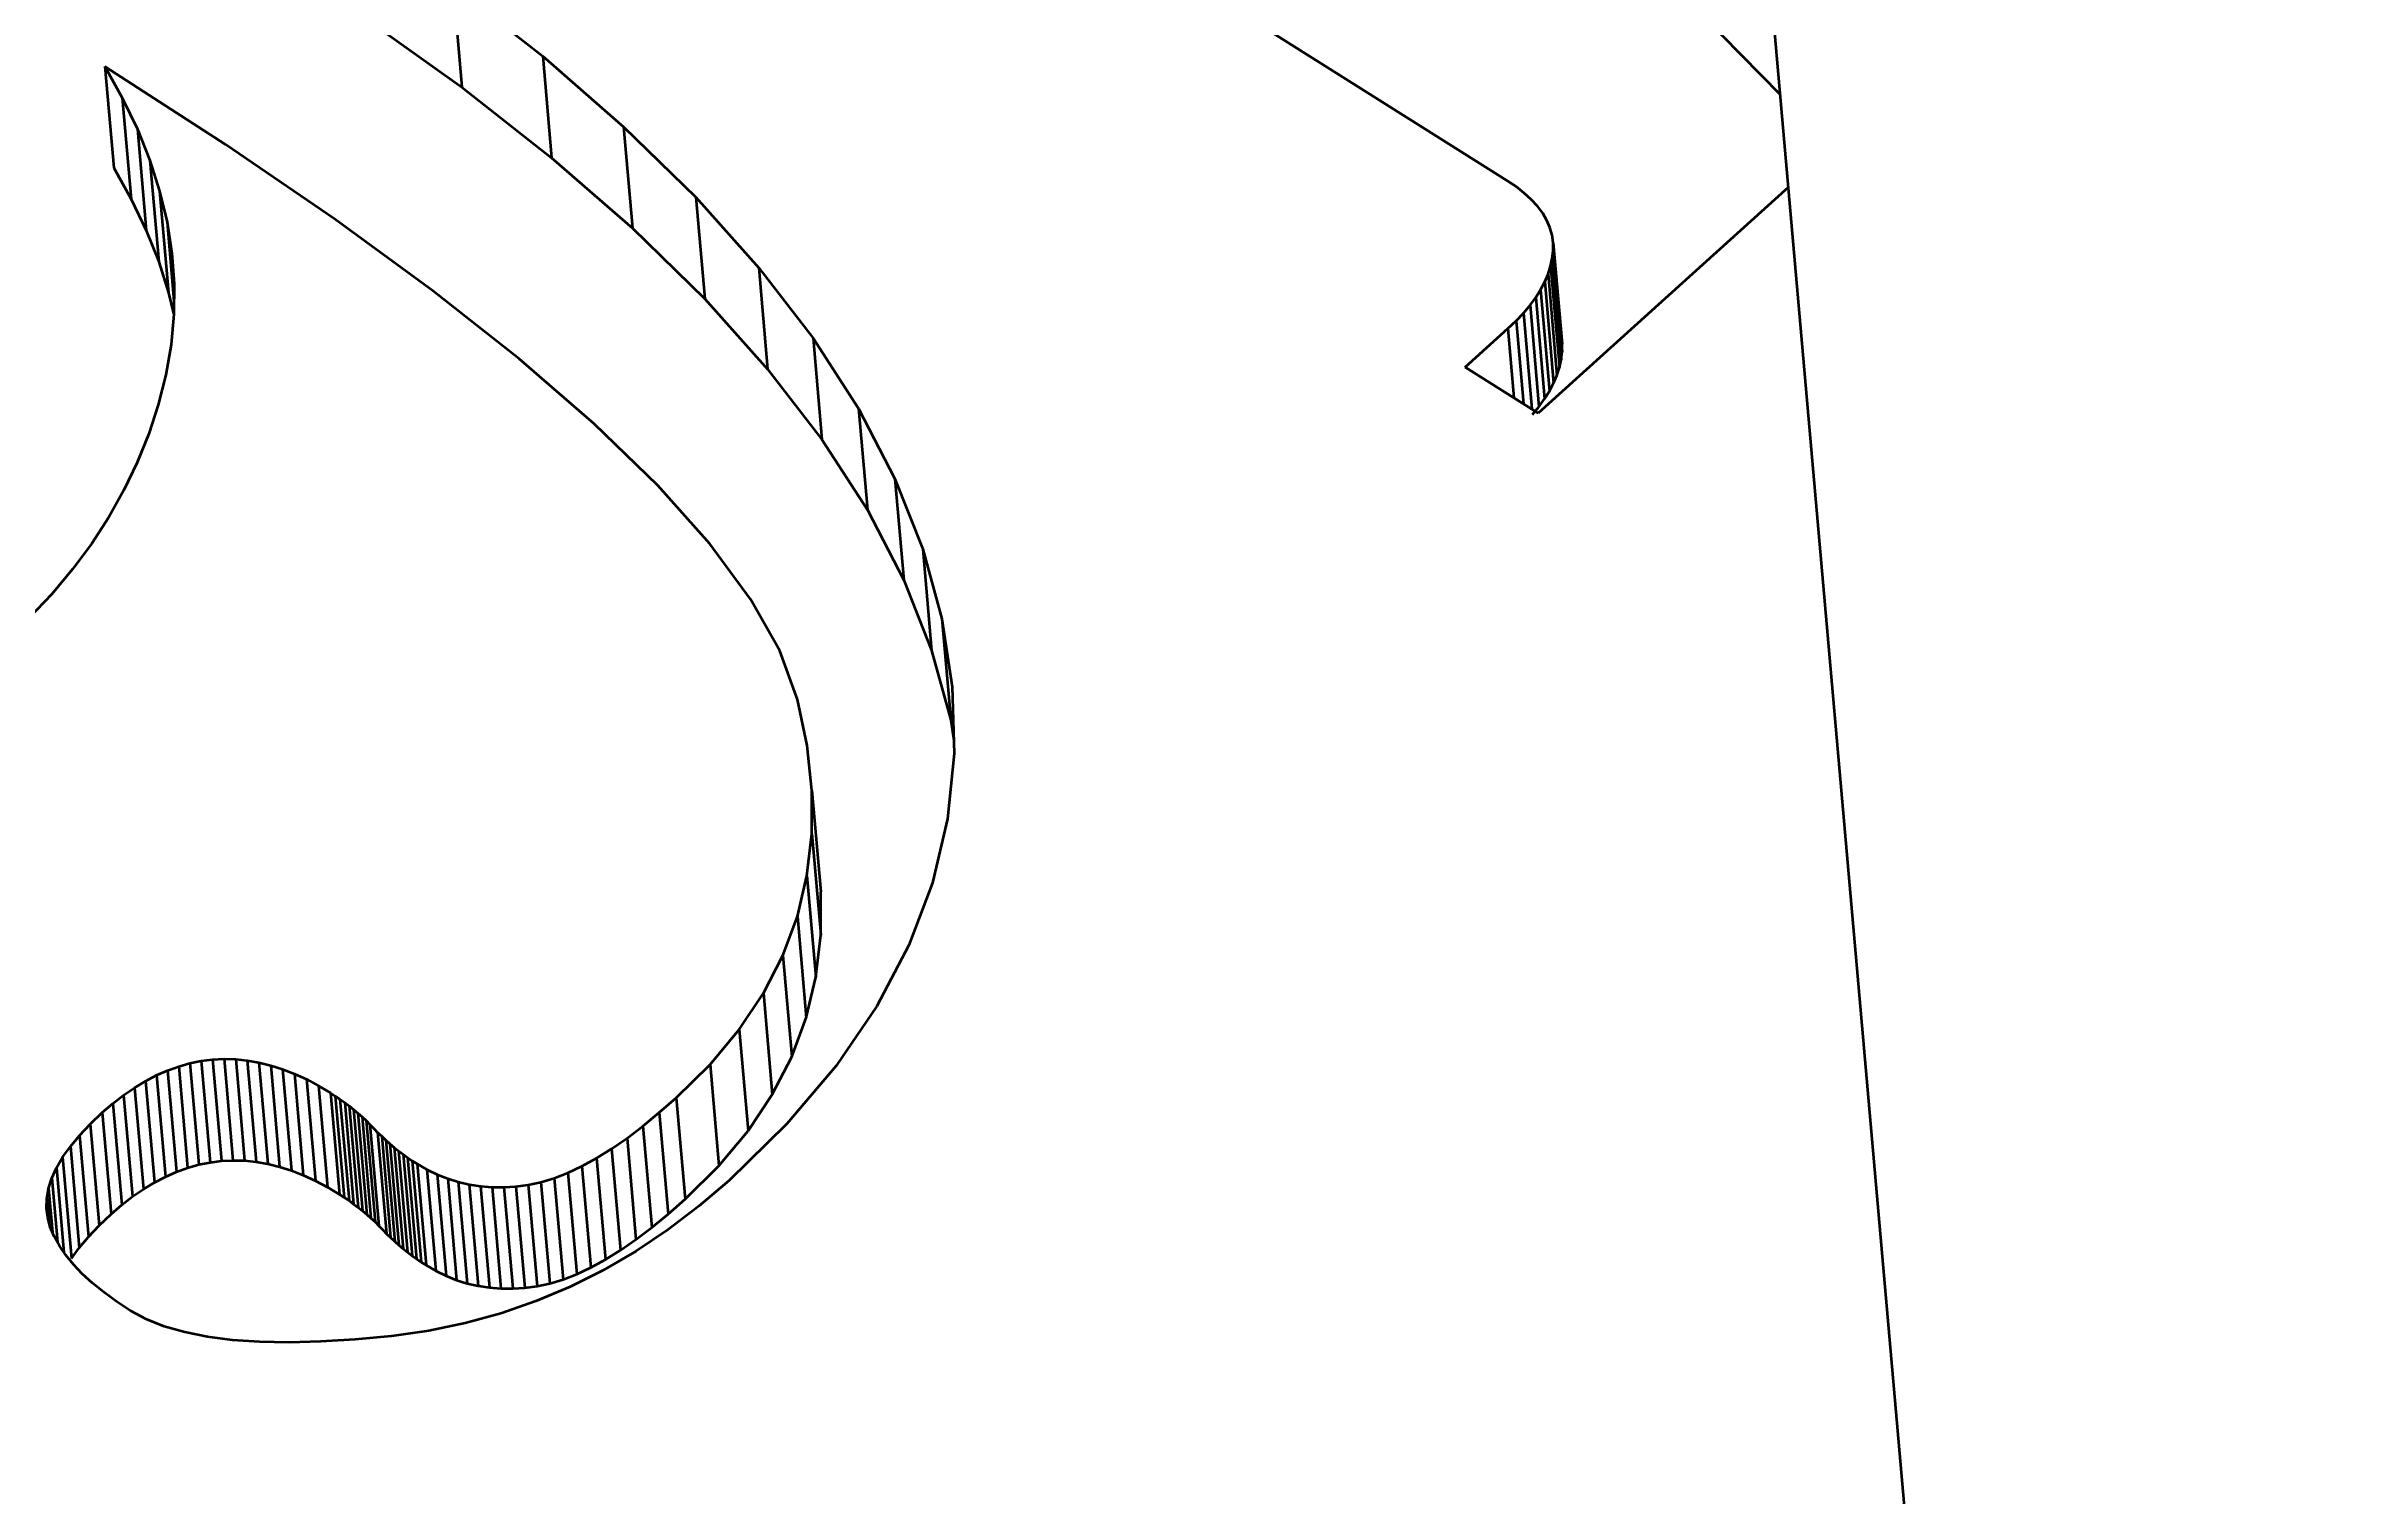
# Model space of a CAD drawing. Header units: millimetres. Extents: x -10155 to 20189, y -25550 to -22580.
# Drawn here: x -7231.218 to -7227.536, y -24882.594 to -24880.274 of the extents above; entities that cross this region are included whole.
import ezdxf

# ---------------------------------------------------------------- set-up
doc = ezdxf.new("R2010")
doc.units = ezdxf.units.MM
doc.layers.add('word_dim', color=253, linetype='Continuous')
doc.styles.get("Standard").update_dxf_attribs({"font": 'romans.shx', "bigfont": 'bigfont.shx'})
doc.dimstyles.new('RS-1-5', dxfattribs={"dimscale": 5, "dimtxt": 3.5, "dimasz": 3, "dimexe": 1, "dimexo": 0, "dimgap": 1, "dimtad": 3, "dimdsep": 46, "dimtxsty": 'Standard', "dimblk1": 'OPEN', "dimblk2": 'OPEN', "dimsah": 1, "dimcen": 0, "dimclrd": 256, "dimclre": 256, "dimclrt": 3, "dimadec": 0, "dimazin": 0, "dimtfac": 1, "dimtmove": 0, "dimatfit": 3, "dimldrblk": 'OPEN', "dimfxl": 0, "dimtolj": 1, "dimtzin": 0, "dimarcsym": 0})

# ---------------------------------------------------------------- blocks, each defined once
blk = doc.blocks.new('aa1')
for p, q in [((-0.4, 0.066667), (0, 0)), ((0, 0), (-1, 0)), ((-0.4, -0.066667), (0, 0))]:
    blk.add_line(p, q)
blk = doc.blocks.new('aa2')
blk.add_circle((0, 0), 1)
blk = doc.blocks.new('*D762')
at = {"layer": 'DEFPOINTS', "color": 0, "linetype": 'Continuous', "ltscale": 2}
for p in [(-7226.1579, -24679.755), (-7646.6043, -25260.5564), (-7646.6043, -25260.5564)]:
    blk.add_point(p, dxfattribs=at)
at = {"layer": 'word_dim', "linetype": 'Continuous', "lineweight": -2, "ltscale": 2}
blk.add_line((-7248.1474, -24710.1312), (-7624.6148, -25230.1802), dxfattribs=at)
at = {"layer": 'word_dim', "linetype": 'Continuous', "lineweight": -2, "ltscale": 2, "xscale": 37.5, "yscale": 37.5, "zscale": 37.5}
for name, p, rotation in [('aa1', (-7226.1579, -24679.755), 54.0989427561739), ('aa2', (-7646.6043, -25260.5564), 234.0989427561739)]:
    blk.add_blockref(name, p, dxfattribs=dict(at, rotation=rotation))
at = {"layer": 'word_dim', "color": 3, "linetype": 'Continuous', "ltscale": 2, "insert": (-7436.3811, -24970.1557), "char_height": 0.000005, "attachment_point": 5, "rotation": 54.0989}
blk.add_mtext('\\A1;717.01', dxfattribs=at)
blk = doc.blocks.new('_Open')
at = {"color": 0, "lineweight": -2}
for p, q in [((-1, 0.166667), (0, 0)), ((-1, -0.166667), (0, 0)), ((0, 0), (-1, 0))]:
    blk.add_line(p, q, dxfattribs=at)
blk = doc.blocks.new('*D763')
at = {"layer": 'DEFPOINTS', "color": 0, "linetype": 'Continuous', "ltscale": 2}
for p in [(-7225.1428, -24575.297), (-7783.8646, -25152.4524), (-7783.8646, -25152.4524)]:
    blk.add_point(p, dxfattribs=at)
at = {"layer": 'word_dim', "linetype": 'Continuous', "lineweight": -2, "ltscale": 2}
blk.add_line((-7251.2256, -24602.2403), (-7757.7819, -25125.5091), dxfattribs=at)
at = {"layer": 'word_dim', "linetype": 'Continuous', "lineweight": -2, "ltscale": 2, "xscale": 37.5, "yscale": 37.5, "zscale": 37.5}
for name, p, rotation in [('aa1', (-7225.1428, -24575.297), 45.92974469953645), ('aa2', (-7783.8646, -25152.4524), 225.9297446995365)]:
    blk.add_blockref(name, p, dxfattribs=dict(at, rotation=rotation))
at = {"layer": 'word_dim', "color": 3, "linetype": 'Continuous', "ltscale": 2, "insert": (-7504.5037, -24863.8747), "char_height": 0.000005, "attachment_point": 5, "rotation": 45.9297}
blk.add_mtext('\\A1;803.29', dxfattribs=at)
blk = doc.blocks.new('A$C43226BF8')
at = {"color": 7, "lineweight": 35}
blk.add_line((381.559, -923.1151), (377.3806, -875.6325), dxfattribs=at)
at = {"color": 7, "lineweight": 35, "ltscale": 0.06817}
blk.add_line((378.0827, -903.3434), (379.9907, -905.2915), dxfattribs=at)
at = {"color": 7, "lineweight": 35, "ltscale": 0.08241}
blk.add_line((379.5519, -905.4285), (376.7631, -903.671), dxfattribs=at)
at = {"color": 7, "lineweight": 35, "ltscale": 0.004571}
for p, q in [((377.8622, -905.1166), (378.006, -905.2295)), ((377.8764, -905.2792), (378.0202, -905.3921))]:
    blk.add_line(p, q, dxfattribs=at)
at = {"color": 7, "lineweight": 35, "ltscale": 0.00408}
for p, q in [((377.8622, -905.1166), (377.8764, -905.2792)), ((378.006, -905.2295), (378.0202, -905.3921)), ((377.3559, -905.3462), (377.3701, -905.5088)), ((377.3759, -905.3963), (377.3901, -905.5588)), ((378.3525, -905.5684), (378.3666, -905.731)), ((379.6127, -905.5912), (379.6269, -905.7538)), ((379.5983, -905.6162), (379.6125, -905.7788)), ((378.4394, -905.6812), (378.4536, -905.8438)), ((378.4377, -906.4065), (378.4518, -906.5691)), ((378.4142, -906.6084), (378.4284, -906.771)), ((378.3598, -906.7316), (378.374, -906.8942)), ((377.4223, -906.849), (377.4365, -907.0116)), ((377.4584, -906.8402), (377.4726, -907.0028)), ((377.4951, -906.837), (377.5092, -906.9996)), ((377.5136, -906.8375), (377.5278, -907.0001)), ((377.5322, -906.8395), (377.5463, -907.0021)), ((377.5698, -906.8474), (377.5839, -907.01)), ((377.6078, -906.8609), (377.622, -907.0234)), ((377.3339, -906.895), (377.3481, -907.0576)), ((377.6884, -906.907), (377.7026, -907.0696)), ((377.7026, -906.918), (377.7167, -907.0806)), ((377.7162, -906.9297), (377.7304, -907.0923)), ((377.2631, -906.9596), (377.2773, -907.1222)), ((377.7289, -906.942), (377.7431, -907.1046)), ((377.7477, -906.9609), (377.7619, -907.1235)), ((377.7609, -906.973), (377.7751, -907.1356)), ((377.2485, -906.9773), (377.2626, -907.1399)), ((377.7678, -906.9788), (377.7819, -907.1414)), ((377.7748, -906.9844), (377.789, -907.147)), ((377.8046, -907.0053), (377.8188, -907.1679)), ((378.0688, -907.0089), (378.0829, -907.1715)), ((378.0922, -906.9961), (378.1064, -907.1587)), ((377.8535, -907.0289), (377.8676, -907.1915)), ((377.8705, -907.0342), (377.8847, -907.1968)), ((377.8881, -907.0382), (377.9023, -907.2008)), ((377.9062, -907.0409), (377.9203, -907.2035)), ((377.9247, -907.0424), (377.9389, -907.205)), ((377.9828, -907.0388), (377.997, -907.2014)), ((378.0244, -907.0282), (378.0385, -907.1908))]:
    blk.add_line(p, q, dxfattribs=at)
at = {"color": 7, "lineweight": 35, "ltscale": 0.004861}
blk.add_line((377.7182, -905.1661), (377.8764, -905.2792), dxfattribs=at)
at = {"color": 7, "lineweight": 35, "ltscale": 0.004298}
blk.add_line((378.006, -905.2295), (378.1357, -905.3424), dxfattribs=at)
at = {"color": 7, "lineweight": 35, "ltscale": 0.005765}
blk.add_line((377.4973, -905.3709), (377.3036, -905.2456), dxfattribs=at)
at = {"color": 7, "lineweight": 35, "ltscale": 0.001443}
for p, q in [((377.3036, -905.2456), (377.3317, -905.296)), ((377.3181, -905.4082), (377.3461, -905.4586))]:
    blk.add_line(p, q, dxfattribs=at)
at = {"color": 7, "lineweight": 35, "ltscale": 0.004081}
for p, q in [((377.3036, -905.2456), (377.3181, -905.4082)), ((377.3317, -905.296), (377.3461, -905.4586)), ((377.3915, -905.4459), (377.4059, -905.6085)), ((378.2512, -905.4555), (378.2656, -905.6181)), ((379.6262, -905.5283), (379.6406, -905.6909)), ((379.622, -905.5661), (379.6364, -905.7286)), ((379.6247, -905.5535), (379.6391, -905.7161)), ((379.6262, -905.5409), (379.6406, -905.7035)), ((379.6061, -905.6038), (379.6205, -905.7664)), ((379.5891, -905.6287), (379.6035, -905.7913)), ((378.5121, -905.7941), (378.5266, -905.9567)), ((378.5707, -905.9069), (378.5851, -906.0695)), ((378.6152, -906.0197), (378.6296, -906.1823)), ((378.6457, -906.1312), (378.6601, -906.2938)), ((378.4374, -906.4761), (378.4518, -906.6387)), ((378.4296, -906.5433), (378.444, -906.7059)), ((378.3207, -906.7898), (378.3351, -906.9524)), ((377.4042, -906.8554), (377.4186, -907.018)), ((377.4401, -906.8439), (377.4545, -907.0065)), ((377.4765, -906.838), (377.4909, -907.0006)), ((377.5507, -906.8428), (377.5651, -907.0054)), ((377.5886, -906.8534), (377.603, -907.016)), ((377.3513, -906.8831), (377.3657, -907.0457)), ((377.3688, -906.8724), (377.3832, -907.035)), ((377.6269, -906.8696), (377.6413, -907.0322)), ((377.6462, -906.8799), (377.6606, -907.0425)), ((377.6657, -906.8915), (377.6801, -907.0541)), ((377.6733, -906.8965), (377.6877, -907.0591)), ((377.6808, -906.9016), (377.6953, -907.0642)), ((378.2199, -906.8994), (378.2343, -907.062)), ((377.3166, -906.9085), (377.331, -907.0711)), ((377.6955, -906.9124), (377.7099, -907.075)), ((377.7226, -906.9358), (377.737, -907.0984)), ((378.1928, -906.9231), (378.2072, -907.0857)), ((377.28, -906.9415), (377.2944, -907.1041)), ((377.7541, -906.9671), (377.7685, -907.1296)), ((378.1664, -906.9446), (378.1808, -907.1072)), ((377.236, -906.9946), (377.2504, -907.1572)), ((377.7819, -906.9899), (377.7963, -907.1525)), ((377.7892, -906.9951), (377.8036, -907.1577)), ((377.7968, -907.0003), (377.8112, -907.1629)), ((378.1161, -906.9811), (378.1306, -907.1437)), ((377.8203, -907.0144), (377.8347, -907.177)), ((377.8366, -907.0224), (377.851, -907.1849)), ((377.9435, -907.0425), (377.9579, -907.2051)), ((377.9628, -907.0413), (377.9772, -907.2039)), ((378.0031, -907.0346), (378.0175, -907.1972)), ((378.0461, -907.0197), (378.0605, -907.1823))]:
    blk.add_line(p, q, dxfattribs=at)
at = {"color": 7, "lineweight": 35, "ltscale": 0.001392}
blk.add_line((377.3317, -905.296), (377.3559, -905.3462), dxfattribs=at)
at = {"color": 7, "lineweight": 35, "ltscale": 0.001348}
for p, q in [((377.3559, -905.3462), (377.3759, -905.3963)), ((377.3701, -905.5088), (377.3901, -905.5588))]:
    blk.add_line(p, q, dxfattribs=at)
at = {"color": 7, "lineweight": 35, "ltscale": 0.00404}
blk.add_line((378.1357, -905.3424), (378.2512, -905.4555), dxfattribs=at)
at = {"color": 7, "lineweight": 35, "ltscale": 0.004083}
for p, q in [((378.1357, -905.3424), (378.1498, -905.5051)), ((379.6181, -905.5786), (379.6323, -905.7413)), ((378.2744, -906.8457), (378.2885, -907.0084)), ((377.7094, -906.9237), (377.7236, -907.0864)), ((378.1411, -906.9639), (378.1552, -907.1266))]:
    blk.add_line(p, q, dxfattribs=at)
at = {"color": 7, "lineweight": 35, "ltscale": 0.005309}
blk.add_line((377.6725, -905.4907), (377.4973, -905.3709), dxfattribs=at)
at = {"color": 7, "lineweight": 35, "ltscale": 0.0043}
blk.add_line((378.0202, -905.3921), (378.1498, -905.5051), dxfattribs=at)
at = {"color": 7, "lineweight": 35, "ltscale": 0.001302}
for p, q in [((377.3759, -905.3963), (377.3915, -905.4459)), ((377.2521, -906.0516), (377.2187, -906.0916))]:
    blk.add_line(p, q, dxfattribs=at)
at = {"color": 7, "lineweight": 35, "ltscale": 0.000448598}
blk.add_line((379.5668, -905.4385), (379.5519, -905.4285), dxfattribs=at)
at = {"color": 7, "lineweight": 35, "ltscale": 0.00139}
blk.add_line((377.3461, -905.4586), (377.3701, -905.5088), dxfattribs=at)
at = {"color": 7, "lineweight": 35, "ltscale": 0.001278}
blk.add_line((377.3915, -905.4459), (377.4035, -905.4956), dxfattribs=at)
at = {"color": 7, "lineweight": 35, "ltscale": 0.003793}
blk.add_line((378.2512, -905.4555), (378.3525, -905.5684), dxfattribs=at)
at = {"color": 7, "lineweight": 35, "ltscale": 0.000417545}
blk.add_line((379.58, -905.4487), (379.5668, -905.4385), dxfattribs=at)
at = {"color": 7, "lineweight": 35, "ltscale": 0.000384328}
blk.add_line((379.5912, -905.4592), (379.58, -905.4487), dxfattribs=at)
at = {"color": 7, "lineweight": 35, "ltscale": 0.000367075}
blk.add_line((379.6013, -905.47), (379.5912, -905.4592), dxfattribs=at)
at = {"color": 7, "lineweight": 35, "ltscale": 0.013516}
blk.add_line((380.0036, -905.4393), (379.6022, -905.8015), dxfattribs=at)
at = {"color": 7, "lineweight": 35, "ltscale": 0.001247}
blk.add_line((377.4035, -905.4956), (377.4111, -905.5449), dxfattribs=at)
at = {"color": 7, "lineweight": 35, "ltscale": 0.003177}
blk.add_line((377.4035, -905.4956), (377.4145, -905.6222), dxfattribs=at)
at = {"color": 7, "lineweight": 35, "ltscale": 0.004859}
blk.add_line((377.8295, -905.6054), (377.6725, -905.4907), dxfattribs=at)
at = {"color": 7, "lineweight": 35, "ltscale": 0.00034913}
blk.add_line((379.6096, -905.4812), (379.6013, -905.47), dxfattribs=at)
at = {"color": 7, "lineweight": 35, "ltscale": 0.000328188}
blk.add_line((379.6161, -905.4926), (379.6096, -905.4812), dxfattribs=at)
at = {"color": 7, "lineweight": 35, "ltscale": 0.000314568}
blk.add_line((379.621, -905.5042), (379.6161, -905.4926), dxfattribs=at)
at = {"color": 7, "lineweight": 35, "ltscale": 0.004042}
blk.add_line((378.1498, -905.5051), (378.2656, -905.6181), dxfattribs=at)
at = {"color": 7, "lineweight": 35, "ltscale": 0.00031104}
blk.add_line((379.6245, -905.5161), (379.621, -905.5042), dxfattribs=at)
at = {"color": 7, "lineweight": 35, "ltscale": 0.000308152}
blk.add_line((379.6262, -905.5283), (379.6245, -905.5161), dxfattribs=at)
at = {"color": 7, "lineweight": 35, "ltscale": 0.000314331}
for p, q in [((379.6262, -905.5409), (379.6262, -905.5283)), ((379.6406, -905.7035), (379.6406, -905.6909))]:
    blk.add_line(p, q, dxfattribs=at)
at = {"color": 7, "lineweight": 35, "ltscale": 0.001304}
blk.add_line((377.3901, -905.5588), (377.4059, -905.6085), dxfattribs=at)
at = {"color": 7, "lineweight": 35, "ltscale": 0.001234}
for p, q in [((377.4111, -905.5449), (377.415, -905.5941)), ((377.3557, -905.8805), (377.3344, -905.9251))]:
    blk.add_line(p, q, dxfattribs=at)
at = {"color": 7, "lineweight": 35, "ltscale": 0.00356}
for p, q in [((378.3525, -905.5684), (378.4394, -905.6812)), ((378.3666, -905.731), (378.4536, -905.8438))]:
    blk.add_line(p, q, dxfattribs=at)
at = {"color": 7, "lineweight": 35, "ltscale": 0.000329152}
blk.add_line((379.6181, -905.5786), (379.622, -905.5661), dxfattribs=at)
at = {"color": 7, "lineweight": 35, "ltscale": 0.000321421}
for p, q in [((379.622, -905.5661), (379.6247, -905.5535)), ((379.6364, -905.7286), (379.6391, -905.7161))]:
    blk.add_line(p, q, dxfattribs=at)
at = {"color": 7, "lineweight": 35, "ltscale": 0.000316457}
for p, q in [((379.6247, -905.5535), (379.6262, -905.5409)), ((379.6391, -905.7161), (379.6406, -905.7035))]:
    blk.add_line(p, q, dxfattribs=at)
at = {"color": 7, "lineweight": 35, "ltscale": 0.000907461}
blk.add_line((377.4059, -905.6085), (377.4145, -905.6438), dxfattribs=at)
at = {"color": 7, "lineweight": 35, "ltscale": 0.001224}
blk.add_line((377.415, -905.5941), (377.4145, -905.6431), dxfattribs=at)
at = {"color": 7, "lineweight": 35, "ltscale": 0.004415}
blk.add_line((377.9682, -905.7147), (377.8295, -905.6054), dxfattribs=at)
at = {"color": 7, "lineweight": 35, "ltscale": 0.00036748}
blk.add_line((379.5983, -905.6162), (379.6061, -905.6038), dxfattribs=at)
at = {"color": 7, "lineweight": 35, "ltscale": 0.00035491}
blk.add_line((379.6061, -905.6038), (379.6127, -905.5912), dxfattribs=at)
at = {"color": 7, "lineweight": 35, "ltscale": 0.00034181}
blk.add_line((379.6127, -905.5912), (379.6181, -905.5786), dxfattribs=at)
at = {"color": 7, "lineweight": 35, "ltscale": 0.001223}
blk.add_line((377.4145, -905.6431), (377.4099, -905.6918), dxfattribs=at)
at = {"color": 7, "lineweight": 35, "ltscale": 0.003789}
blk.add_line((378.2656, -905.6181), (378.3666, -905.731), dxfattribs=at)
at = {"color": 7, "lineweight": 35, "ltscale": 0.000427464}
blk.add_line((379.5668, -905.6536), (379.5786, -905.6411), dxfattribs=at)
at = {"color": 7, "lineweight": 35, "ltscale": 0.000407155}
for p, q in [((379.5786, -905.6411), (379.5891, -905.6287)), ((379.593, -905.8037), (379.6035, -905.7913))]:
    blk.add_line(p, q, dxfattribs=at)
at = {"color": 7, "lineweight": 35, "ltscale": 0.003866}
blk.add_line((379.5786, -905.6411), (379.5922, -905.7952), dxfattribs=at)
at = {"color": 7, "lineweight": 35, "ltscale": 0.000388186}
blk.add_line((379.5891, -905.6287), (379.5983, -905.6162), dxfattribs=at)
at = {"color": 7, "lineweight": 35, "ltscale": 0.003358}
blk.add_line((378.4394, -905.6812), (378.5121, -905.7941), dxfattribs=at)
at = {"color": 7, "lineweight": 35, "ltscale": 0.002305}
blk.add_line((379.4853, -905.7278), (379.5536, -905.6659), dxfattribs=at)
at = {"color": 7, "lineweight": 35, "ltscale": 0.000451258}
blk.add_line((379.5536, -905.6659), (379.5668, -905.6536), dxfattribs=at)
at = {"color": 7, "lineweight": 35, "ltscale": 0.002791}
blk.add_line((379.5536, -905.6659), (379.5634, -905.7771), dxfattribs=at)
at = {"color": 7, "lineweight": 35, "ltscale": 0.003336}
blk.add_line((379.5668, -905.6536), (379.5786, -905.7865), dxfattribs=at)
at = {"color": 7, "lineweight": 35, "ltscale": 0.001233}
blk.add_line((377.4099, -905.6918), (377.4013, -905.7404), dxfattribs=at)
at = {"color": 7, "lineweight": 35, "ltscale": 0.003974}
blk.add_line((378.0883, -905.8189), (377.9682, -905.7147), dxfattribs=at)
at = {"color": 7, "lineweight": 35, "ltscale": 0.001235}
blk.add_line((377.4013, -905.7404), (377.3891, -905.7882), dxfattribs=at)
at = {"color": 7, "lineweight": 35, "ltscale": 0.003456}
blk.add_line((379.6022, -905.8015), (379.4853, -905.7278), dxfattribs=at)
at = {"color": 7, "lineweight": 35, "ltscale": 0.000352118}
blk.add_line((379.6205, -905.7664), (379.6269, -905.7538), dxfattribs=at)
at = {"color": 7, "lineweight": 35, "ltscale": 0.000339006}
blk.add_line((379.6269, -905.7538), (379.6323, -905.7413), dxfattribs=at)
at = {"color": 7, "lineweight": 35, "ltscale": 0.000333913}
blk.add_line((379.6323, -905.7413), (379.6364, -905.7286), dxfattribs=at)
at = {"color": 7, "lineweight": 35, "ltscale": 0.001229}
blk.add_line((377.3891, -905.7882), (377.374, -905.835), dxfattribs=at)
at = {"color": 7, "lineweight": 35, "ltscale": 0.003178}
for p, q in [((378.5121, -905.7941), (378.5707, -905.9069)), ((378.5266, -905.9567), (378.5851, -906.0695))]:
    blk.add_line(p, q, dxfattribs=at)
at = {"color": 7, "lineweight": 35, "ltscale": 0.00038457}
blk.add_line((379.6035, -905.7913), (379.6125, -905.7788), dxfattribs=at)
at = {"color": 7, "lineweight": 35, "ltscale": 0.00037076}
blk.add_line((379.6125, -905.7788), (379.6205, -905.7664), dxfattribs=at)
at = {"color": 7, "lineweight": 35, "ltscale": 0.003552}
blk.add_line((378.1904, -905.9177), (378.0883, -905.8189), dxfattribs=at)
at = {"color": 7, "lineweight": 35, "ltscale": 0.001227}
blk.add_line((377.374, -905.835), (377.3557, -905.8805), dxfattribs=at)
at = {"color": 7, "lineweight": 35, "ltscale": 0.003361}
blk.add_line((378.4536, -905.8438), (378.5266, -905.9567), dxfattribs=at)
at = {"color": 7, "lineweight": 35, "ltscale": 0.003031}
for p, q in [((378.5707, -905.9069), (378.6152, -906.0197)), ((378.5851, -906.0695), (378.6296, -906.1823))]:
    blk.add_line(p, q, dxfattribs=at)
at = {"color": 7, "lineweight": 35, "ltscale": 0.001243}
blk.add_line((377.3344, -905.9251), (377.31, -905.9684), dxfattribs=at)
at = {"color": 7, "lineweight": 35, "ltscale": 0.003136}
blk.add_line((378.2739, -906.0114), (378.1904, -905.9177), dxfattribs=at)
at = {"color": 7, "lineweight": 35, "ltscale": 0.001255}
blk.add_line((377.31, -905.9684), (377.2827, -906.0105), dxfattribs=at)
at = {"color": 7, "lineweight": 35, "ltscale": 0.001281}
blk.add_line((377.2827, -906.0105), (377.2521, -906.0516), dxfattribs=at)
at = {"color": 7, "lineweight": 35, "ltscale": 0.002745}
blk.add_line((378.3391, -906.0997), (378.2739, -906.0114), dxfattribs=at)
at = {"color": 7, "lineweight": 35, "ltscale": 0.002892}
for p, q in [((378.6152, -906.0197), (378.6457, -906.1312)), ((378.6296, -906.1823), (378.6601, -906.2938))]:
    blk.add_line(p, q, dxfattribs=at)
at = {"color": 7, "lineweight": 35, "ltscale": 0.001334}
blk.add_line((377.2187, -906.0916), (377.1821, -906.1304), dxfattribs=at)
at = {"color": 7, "lineweight": 35, "ltscale": 0.002386}
blk.add_line((378.3859, -906.1829), (378.3391, -906.0997), dxfattribs=at)
at = {"color": 7, "lineweight": 35, "ltscale": 0.002767}
blk.add_line((378.6457, -906.1312), (378.6625, -906.2406), dxfattribs=at)
at = {"color": 7, "lineweight": 35, "ltscale": 0.002071}
blk.add_line((378.4145, -906.2606), (378.3859, -906.1829), dxfattribs=at)
at = {"color": 7, "lineweight": 35, "ltscale": 0.001892}
blk.add_line((378.4299, -906.3347), (378.4145, -906.2606), dxfattribs=at)
at = {"color": 7, "lineweight": 35, "ltscale": 0.002675}
blk.add_line((378.6625, -906.2406), (378.6657, -906.3475), dxfattribs=at)
at = {"color": 7, "lineweight": 35, "ltscale": 0.000826931}
blk.add_line((378.6601, -906.2938), (378.665, -906.3265), dxfattribs=at)
at = {"color": 7, "lineweight": 35, "ltscale": 0.001805}
blk.add_line((378.4377, -906.4065), (378.4299, -906.3347), dxfattribs=at)
at = {"color": 7, "lineweight": 35, "ltscale": 0.002632}
blk.add_line((378.6657, -906.3475), (378.6552, -906.4523), dxfattribs=at)
at = {"color": 7, "lineweight": 35, "ltscale": 0.00174}
for p, q in [((378.4374, -906.4761), (378.4377, -906.4065)), ((378.4518, -906.6387), (378.4518, -906.5691))]:
    blk.add_line(p, q, dxfattribs=at)
at = {"color": 7, "lineweight": 35, "ltscale": 0.002631}
blk.add_line((378.6552, -906.4523), (378.631, -906.5547), dxfattribs=at)
at = {"color": 7, "lineweight": 35, "ltscale": 0.001693}
for p, q in [((378.4296, -906.5433), (378.4374, -906.4761)), ((378.444, -906.7059), (378.4518, -906.6387))]:
    blk.add_line(p, q, dxfattribs=at)
at = {"color": 7, "lineweight": 35, "ltscale": 0.001671}
blk.add_line((378.4142, -906.6084), (378.4296, -906.5433), dxfattribs=at)
at = {"color": 7, "lineweight": 35, "ltscale": 0.002672}
blk.add_line((378.631, -906.5547), (378.5932, -906.6547), dxfattribs=at)
at = {"color": 7, "lineweight": 35, "ltscale": 0.001672}
for p, q in [((378.3908, -906.671), (378.4142, -906.6084)), ((378.4052, -906.8338), (378.4284, -906.771))]:
    blk.add_line(p, q, dxfattribs=at)
at = {"color": 7, "lineweight": 35, "ltscale": 0.001701}
for p, q in [((378.3598, -906.7316), (378.3908, -906.671)), ((378.374, -906.8942), (378.4052, -906.8338))]:
    blk.add_line(p, q, dxfattribs=at)
at = {"color": 7, "lineweight": 35, "ltscale": 0.004084}
for p, q in [((378.3908, -906.671), (378.4052, -906.8338)), ((377.3864, -906.8632), (377.4008, -907.0259)), ((377.2993, -906.9231), (377.3137, -907.0858)), ((377.7411, -906.9547), (377.7556, -907.1174))]:
    blk.add_line(p, q, dxfattribs=at)
at = {"color": 7, "lineweight": 35, "ltscale": 0.002763}
blk.add_line((378.5932, -906.6547), (378.5417, -906.7525), dxfattribs=at)
at = {"color": 7, "lineweight": 35, "ltscale": 0.001673}
blk.add_line((378.4284, -906.771), (378.444, -906.7059), dxfattribs=at)
at = {"color": 7, "lineweight": 35, "ltscale": 0.001753}
blk.add_line((378.3207, -906.7898), (378.3598, -906.7316), dxfattribs=at)
at = {"color": 7, "lineweight": 35, "ltscale": 0.00289}
blk.add_line((378.5417, -906.7525), (378.4765, -906.8479), dxfattribs=at)
at = {"color": 7, "lineweight": 35, "ltscale": 0.001816}
blk.add_line((378.2744, -906.8457), (378.3207, -906.7898), dxfattribs=at)
at = {"color": 7, "lineweight": 35, "ltscale": 0.000496903}
blk.add_line((377.3688, -906.8724), (377.3864, -906.8632), dxfattribs=at)
at = {"color": 7, "lineweight": 35, "ltscale": 0.000486485}
blk.add_line((377.3864, -906.8632), (377.4042, -906.8554), dxfattribs=at)
at = {"color": 7, "lineweight": 35, "ltscale": 0.000478727}
blk.add_line((377.4042, -906.8554), (377.4223, -906.849), dxfattribs=at)
at = {"color": 7, "lineweight": 35, "ltscale": 0.000463626}
blk.add_line((377.4223, -906.849), (377.4401, -906.8439), dxfattribs=at)
at = {"color": 7, "lineweight": 35, "ltscale": 0.000466829}
blk.add_line((377.4401, -906.8439), (377.4584, -906.8402), dxfattribs=at)
at = {"color": 7, "lineweight": 35, "ltscale": 0.000454988}
blk.add_line((377.4584, -906.8402), (377.4765, -906.838), dxfattribs=at)
at = {"color": 7, "lineweight": 35, "ltscale": 0.000464509}
blk.add_line((377.4765, -906.838), (377.4951, -906.837), dxfattribs=at)
at = {"color": 7, "lineweight": 35, "ltscale": 0.000464028}
for p, q in [((377.4951, -906.837), (377.5136, -906.8375)), ((377.5092, -906.9996), (377.5278, -907.0001))]:
    blk.add_line(p, q, dxfattribs=at)
at = {"color": 7, "lineweight": 35, "ltscale": 0.00046643}
for p, q in [((377.5136, -906.8375), (377.5322, -906.8395)), ((377.5278, -907.0001), (377.5463, -907.0021))]:
    blk.add_line(p, q, dxfattribs=at)
at = {"color": 7, "lineweight": 35, "ltscale": 0.000471129}
blk.add_line((377.5322, -906.8395), (377.5507, -906.8428), dxfattribs=at)
at = {"color": 7, "lineweight": 35, "ltscale": 0.000489995}
blk.add_line((377.5507, -906.8428), (377.5698, -906.8474), dxfattribs=at)
at = {"color": 7, "lineweight": 35, "ltscale": 0.000493187}
blk.add_line((377.5698, -906.8474), (377.5886, -906.8534), dxfattribs=at)
at = {"color": 7, "lineweight": 35, "ltscale": 0.000516865}
blk.add_line((377.5886, -906.8534), (377.6078, -906.8609), dxfattribs=at)
at = {"color": 7, "lineweight": 35, "ltscale": 0.000524334}
blk.add_line((377.6078, -906.8609), (377.6269, -906.8696), dxfattribs=at)
at = {"color": 7, "lineweight": 35, "ltscale": 0.001912}
blk.add_line((378.2199, -906.8994), (378.2744, -906.8457), dxfattribs=at)
at = {"color": 7, "lineweight": 35, "ltscale": 0.003055}
blk.add_line((378.4765, -906.8479), (378.3974, -906.9411), dxfattribs=at)
at = {"color": 7, "lineweight": 35, "ltscale": 0.000548162}
blk.add_line((377.3166, -906.9085), (377.3339, -906.895), dxfattribs=at)
at = {"color": 7, "lineweight": 35, "ltscale": 0.000526532}
blk.add_line((377.3339, -906.895), (377.3513, -906.8831), dxfattribs=at)
at = {"color": 7, "lineweight": 35, "ltscale": 0.00051343}
for p, q in [((377.3513, -906.8831), (377.3688, -906.8724)), ((377.3657, -907.0457), (377.3832, -907.035))]:
    blk.add_line(p, q, dxfattribs=at)
at = {"color": 7, "lineweight": 35, "ltscale": 0.000546086}
for p, q in [((377.6269, -906.8696), (377.6462, -906.8799)), ((377.6413, -907.0322), (377.6606, -907.0425))]:
    blk.add_line(p, q, dxfattribs=at)
at = {"color": 7, "lineweight": 35, "ltscale": 0.000567865}
for p, q in [((377.6462, -906.8799), (377.6657, -906.8915)), ((377.6606, -907.0425), (377.6801, -907.0541))]:
    blk.add_line(p, q, dxfattribs=at)
at = {"color": 7, "lineweight": 35, "ltscale": 0.000226838}
for p, q in [((377.6657, -906.8915), (377.6733, -906.8965)), ((377.6801, -907.0541), (377.6877, -907.0591)), ((377.8112, -907.1629), (377.8188, -907.1679))]:
    blk.add_line(p, q, dxfattribs=at)
at = {"color": 7, "lineweight": 35, "ltscale": 0.000228536}
for p, q in [((377.6733, -906.8965), (377.6808, -906.9016)), ((377.7892, -906.9951), (377.7968, -907.0003)), ((377.6877, -907.0591), (377.6953, -907.0642)), ((377.8036, -907.1577), (377.8112, -907.1629))]:
    blk.add_line(p, q, dxfattribs=at)
at = {"color": 7, "lineweight": 35, "ltscale": 0.000232014}
blk.add_line((377.6808, -906.9016), (377.6884, -906.907), dxfattribs=at)
at = {"color": 7, "lineweight": 35, "ltscale": 0.000899725}
for p, q in [((378.1928, -906.9231), (378.2199, -906.8994)), ((378.2072, -907.0857), (378.2343, -907.062))]:
    blk.add_line(p, q, dxfattribs=at)
at = {"color": 7, "lineweight": 35, "ltscale": 0.00175}
blk.add_line((378.3351, -906.9524), (378.374, -906.8942), dxfattribs=at)
at = {"color": 7, "lineweight": 35, "ltscale": 0.000666968}
blk.add_line((377.28, -906.9415), (377.2993, -906.9231), dxfattribs=at)
at = {"color": 7, "lineweight": 35, "ltscale": 0.000567364}
blk.add_line((377.2993, -906.9231), (377.3166, -906.9085), dxfattribs=at)
at = {"color": 7, "lineweight": 35, "ltscale": 0.000222171}
blk.add_line((377.6884, -906.907), (377.6955, -906.9124), dxfattribs=at)
at = {"color": 7, "lineweight": 35, "ltscale": 0.000225913}
for p, q in [((377.6955, -906.9124), (377.7026, -906.918)), ((377.7678, -906.9788), (377.7748, -906.9844)), ((377.7819, -907.1414), (377.789, -907.147))]:
    blk.add_line(p, q, dxfattribs=at)
at = {"color": 7, "lineweight": 35, "ltscale": 0.000223113}
for p, q in [((377.7026, -906.918), (377.7094, -906.9237)), ((377.7609, -906.973), (377.7678, -906.9788)), ((377.7751, -907.1356), (377.7819, -907.1414))]:
    blk.add_line(p, q, dxfattribs=at)
at = {"color": 7, "lineweight": 35, "ltscale": 0.000227084}
for p, q in [((377.7094, -906.9237), (377.7162, -906.9297)), ((377.7541, -906.9671), (377.7609, -906.973))]:
    blk.add_line(p, q, dxfattribs=at)
at = {"color": 7, "lineweight": 35, "ltscale": 0.00022015}
for p, q in [((377.7162, -906.9297), (377.7226, -906.9358)), ((377.7477, -906.9609), (377.7541, -906.9671)), ((377.7556, -907.1174), (377.7619, -907.1235))]:
    blk.add_line(p, q, dxfattribs=at)
at = {"color": 7, "lineweight": 35, "ltscale": 0.000222276}
blk.add_line((377.7226, -906.9358), (377.7289, -906.942), dxfattribs=at)
at = {"color": 7, "lineweight": 35, "ltscale": 0.000850297}
for p, q in [((378.1664, -906.9446), (378.1928, -906.9231)), ((378.1808, -907.1072), (378.2072, -907.0857))]:
    blk.add_line(p, q, dxfattribs=at)
at = {"color": 7, "lineweight": 35, "ltscale": 0.000574388}
for p, q in [((377.2485, -906.9773), (377.2631, -906.9596)), ((377.2626, -907.1399), (377.2773, -907.1222))]:
    blk.add_line(p, q, dxfattribs=at)
at = {"color": 7, "lineweight": 35, "ltscale": 0.000617542}
blk.add_line((377.2631, -906.9596), (377.28, -906.9415), dxfattribs=at)
at = {"color": 7, "lineweight": 35, "ltscale": 0.000224424}
for p, q in [((377.7289, -906.942), (377.7353, -906.9484)), ((377.7431, -907.1046), (377.7495, -907.111))]:
    blk.add_line(p, q, dxfattribs=at)
at = {"color": 7, "lineweight": 35, "ltscale": 0.000215964}
blk.add_line((377.7353, -906.9484), (377.7411, -906.9547), dxfattribs=at)
at = {"color": 7, "lineweight": 35, "ltscale": 0.000226674}
blk.add_line((377.7411, -906.9547), (377.7477, -906.9609), dxfattribs=at)
at = {"color": 7, "lineweight": 35, "ltscale": 0.000756793}
blk.add_line((378.1161, -906.9811), (378.1411, -906.9639), dxfattribs=at)
at = {"color": 7, "lineweight": 35, "ltscale": 0.000797134}
blk.add_line((378.1411, -906.9639), (378.1664, -906.9446), dxfattribs=at)
at = {"color": 7, "lineweight": 35, "ltscale": 0.001822}
blk.add_line((378.2885, -907.0084), (378.3351, -906.9524), dxfattribs=at)
at = {"color": 7, "lineweight": 35, "ltscale": 0.003237}
blk.add_line((378.3974, -906.9411), (378.3051, -907.0319), dxfattribs=at)
at = {"color": 7, "lineweight": 35, "ltscale": 0.000456133}
blk.add_line((377.2187, -907.0282), (377.2263, -907.0116), dxfattribs=at)
at = {"color": 7, "lineweight": 35, "ltscale": 0.000489434}
blk.add_line((377.2263, -907.0116), (377.236, -906.9946), dxfattribs=at)
at = {"color": 7, "lineweight": 35, "ltscale": 0.003407}
blk.add_line((377.2263, -907.0116), (377.2382, -907.1474), dxfattribs=at)
at = {"color": 7, "lineweight": 35, "ltscale": 0.00053356}
blk.add_line((377.236, -906.9946), (377.2485, -906.9773), dxfattribs=at)
at = {"color": 7, "lineweight": 35, "ltscale": 0.000472973}
blk.add_line((377.4186, -907.018), (377.4365, -907.0116), dxfattribs=at)
at = {"color": 7, "lineweight": 35, "ltscale": 0.000469495}
blk.add_line((377.4365, -907.0116), (377.4545, -907.0065), dxfattribs=at)
at = {"color": 7, "lineweight": 35, "ltscale": 0.000460846}
blk.add_line((377.4545, -907.0065), (377.4726, -907.0028), dxfattribs=at)
at = {"color": 7, "lineweight": 35, "ltscale": 0.000461048}
blk.add_line((377.4726, -907.0028), (377.4909, -907.0006), dxfattribs=at)
at = {"color": 7, "lineweight": 35, "ltscale": 0.000458414}
blk.add_line((377.4909, -907.0006), (377.5092, -906.9996), dxfattribs=at)
at = {"color": 7, "lineweight": 35, "ltscale": 0.000477139}
blk.add_line((377.5463, -907.0021), (377.5651, -907.0054), dxfattribs=at)
at = {"color": 7, "lineweight": 35, "ltscale": 0.000484067}
blk.add_line((377.5651, -907.0054), (377.5839, -907.01), dxfattribs=at)
at = {"color": 7, "lineweight": 35, "ltscale": 0.000499007}
blk.add_line((377.5839, -907.01), (377.603, -907.016), dxfattribs=at)
at = {"color": 7, "lineweight": 35, "ltscale": 0.000224029}
blk.add_line((377.7748, -906.9844), (377.7819, -906.9899), dxfattribs=at)
at = {"color": 7, "lineweight": 35, "ltscale": 0.000225273}
for p, q in [((377.7819, -906.9899), (377.7892, -906.9951)), ((377.7963, -907.1525), (377.8036, -907.1577))]:
    blk.add_line(p, q, dxfattribs=at)
at = {"color": 7, "lineweight": 35, "ltscale": 0.000231954}
blk.add_line((377.7968, -907.0003), (377.8046, -907.0053), dxfattribs=at)
at = {"color": 7, "lineweight": 35, "ltscale": 0.000452741}
blk.add_line((377.8046, -907.0053), (377.8203, -907.0144), dxfattribs=at)
at = {"color": 7, "lineweight": 35, "ltscale": 0.000627951}
blk.add_line((378.0461, -907.0197), (378.0688, -907.0089), dxfattribs=at)
at = {"color": 7, "lineweight": 35, "ltscale": 0.000667833}
for p, q in [((378.0688, -907.0089), (378.0922, -906.9961)), ((378.0829, -907.1715), (378.1064, -907.1587))]:
    blk.add_line(p, q, dxfattribs=at)
at = {"color": 7, "lineweight": 35, "ltscale": 0.00070617}
blk.add_line((378.0922, -906.9961), (378.1161, -906.9811), dxfattribs=at)
at = {"color": 7, "lineweight": 35, "ltscale": 0.001905}
blk.add_line((378.2343, -907.062), (378.2885, -907.0084), dxfattribs=at)
at = {"color": 7, "lineweight": 35, "ltscale": 0.000406434}
blk.add_line((377.2106, -907.0606), (377.2136, -907.0446), dxfattribs=at)
at = {"color": 7, "lineweight": 35, "ltscale": 0.000428552}
blk.add_line((377.2136, -907.0446), (377.2187, -907.0282), dxfattribs=at)
at = {"color": 7, "lineweight": 35, "ltscale": 0.001755}
blk.add_line((377.2136, -907.0446), (377.2197, -907.1145), dxfattribs=at)
at = {"color": 7, "lineweight": 35, "ltscale": 0.002579}
blk.add_line((377.2187, -907.0282), (377.2277, -907.131), dxfattribs=at)
at = {"color": 7, "lineweight": 35, "ltscale": 0.000531567}
blk.add_line((377.3481, -907.0576), (377.3657, -907.0457), dxfattribs=at)
at = {"color": 7, "lineweight": 35, "ltscale": 0.000495486}
blk.add_line((377.3832, -907.035), (377.4008, -907.0259), dxfattribs=at)
at = {"color": 7, "lineweight": 35, "ltscale": 0.000487718}
blk.add_line((377.4008, -907.0259), (377.4186, -907.018), dxfattribs=at)
at = {"color": 7, "lineweight": 35, "ltscale": 0.000511176}
blk.add_line((377.603, -907.016), (377.622, -907.0234), dxfattribs=at)
at = {"color": 7, "lineweight": 35, "ltscale": 0.000529882}
blk.add_line((377.622, -907.0234), (377.6413, -907.0322), dxfattribs=at)
at = {"color": 7, "lineweight": 35, "ltscale": 0.000454507}
for p, q in [((377.8203, -907.0144), (377.8366, -907.0224)), ((377.8347, -907.177), (377.851, -907.1849))]:
    blk.add_line(p, q, dxfattribs=at)
at = {"color": 7, "lineweight": 35, "ltscale": 0.000452237}
blk.add_line((377.8366, -907.0224), (377.8535, -907.0289), dxfattribs=at)
at = {"color": 7, "lineweight": 35, "ltscale": 0.000446944}
for p, q in [((377.8535, -907.0289), (377.8705, -907.0342)), ((377.8676, -907.1915), (377.8847, -907.1968))]:
    blk.add_line(p, q, dxfattribs=at)
at = {"color": 7, "lineweight": 35, "ltscale": 0.000450845}
for p, q in [((377.8705, -907.0342), (377.8881, -907.0382)), ((377.8847, -907.1968), (377.9023, -907.2008))]:
    blk.add_line(p, q, dxfattribs=at)
at = {"color": 7, "lineweight": 35, "ltscale": 0.000456623}
for p, q in [((377.8881, -907.0382), (377.9062, -907.0409)), ((377.9023, -907.2008), (377.9203, -907.2035))]:
    blk.add_line(p, q, dxfattribs=at)
at = {"color": 7, "lineweight": 35, "ltscale": 0.000465311}
for p, q in [((377.9062, -907.0409), (377.9247, -907.0424)), ((377.9203, -907.2035), (377.9389, -907.205))]:
    blk.add_line(p, q, dxfattribs=at)
at = {"color": 7, "lineweight": 35, "ltscale": 0.000469981}
blk.add_line((377.9247, -907.0424), (377.9435, -907.0425), dxfattribs=at)
at = {"color": 7, "lineweight": 35, "ltscale": 0.000483143}
for p, q in [((377.9435, -907.0425), (377.9628, -907.0413)), ((377.9579, -907.2051), (377.9772, -907.2039))]:
    blk.add_line(p, q, dxfattribs=at)
at = {"color": 7, "lineweight": 35, "ltscale": 0.000504196}
blk.add_line((377.9628, -907.0413), (377.9828, -907.0388), dxfattribs=at)
at = {"color": 7, "lineweight": 35, "ltscale": 0.00051773}
blk.add_line((377.9828, -907.0388), (378.0031, -907.0346), dxfattribs=at)
at = {"color": 7, "lineweight": 35, "ltscale": 0.000554211}
blk.add_line((378.0031, -907.0346), (378.0244, -907.0282), dxfattribs=at)
at = {"color": 7, "lineweight": 35, "ltscale": 0.000583708}
blk.add_line((378.0244, -907.0282), (378.0461, -907.0197), dxfattribs=at)
at = {"color": 7, "lineweight": 35, "ltscale": 0.0016}
blk.add_line((378.3051, -907.0319), (378.2563, -907.0733), dxfattribs=at)
at = {"color": 7, "lineweight": 35, "ltscale": 0.000390673}
blk.add_line((377.2104, -907.0762), (377.2106, -907.0606), dxfattribs=at)
at = {"color": 7, "lineweight": 35, "ltscale": 0.000384582}
blk.add_line((377.2123, -907.0914), (377.2104, -907.0762), dxfattribs=at)
at = {"color": 7, "lineweight": 35, "ltscale": 0.0009347}
blk.add_line((377.2106, -907.0606), (377.2141, -907.0978), dxfattribs=at)
at = {"color": 7, "lineweight": 35, "ltscale": 0.000664863}
blk.add_line((377.2944, -907.1041), (377.3137, -907.0858), dxfattribs=at)
at = {"color": 7, "lineweight": 35, "ltscale": 0.000569339}
blk.add_line((377.3137, -907.0858), (377.331, -907.0711), dxfattribs=at)
at = {"color": 7, "lineweight": 35, "ltscale": 0.00054335}
blk.add_line((377.331, -907.0711), (377.3481, -907.0576), dxfattribs=at)
at = {"color": 7, "lineweight": 35, "ltscale": 0.000227064}
for p, q in [((377.6953, -907.0642), (377.7026, -907.0696)), ((377.7026, -907.0696), (377.7099, -907.075))]:
    blk.add_line(p, q, dxfattribs=at)
at = {"color": 7, "lineweight": 35, "ltscale": 0.000221163}
blk.add_line((377.7099, -907.075), (377.7167, -907.0806), dxfattribs=at)
at = {"color": 7, "lineweight": 35, "ltscale": 0.000225087}
for p, q in [((377.7167, -907.0806), (377.7236, -907.0864)), ((377.7236, -907.0864), (377.7304, -907.0923))]:
    blk.add_line(p, q, dxfattribs=at)
at = {"color": 7, "lineweight": 35, "ltscale": 0.001564}
blk.add_line((378.2563, -907.0733), (378.2065, -907.1111), dxfattribs=at)
at = {"color": 7, "lineweight": 35, "ltscale": 0.000390816}
blk.add_line((377.2162, -907.1066), (377.2123, -907.0914), dxfattribs=at)
at = {"color": 7, "lineweight": 35, "ltscale": 0.000407533}
blk.add_line((377.2226, -907.1216), (377.2162, -907.1066), dxfattribs=at)
at = {"color": 7, "lineweight": 35, "ltscale": 0.00042891}
blk.add_line((377.2309, -907.1366), (377.2226, -907.1216), dxfattribs=at)
at = {"color": 7, "lineweight": 35, "ltscale": 0.00062172}
blk.add_line((377.2773, -907.1222), (377.2944, -907.1041), dxfattribs=at)
at = {"color": 7, "lineweight": 35, "ltscale": 0.000224589}
for p, q in [((377.7304, -907.0923), (377.737, -907.0984)), ((377.7619, -907.1235), (377.7685, -907.1296))]:
    blk.add_line(p, q, dxfattribs=at)
at = {"color": 7, "lineweight": 35, "ltscale": 0.00021796}
blk.add_line((377.737, -907.0984), (377.7431, -907.1046), dxfattribs=at)
at = {"color": 7, "lineweight": 35, "ltscale": 0.00022236}
blk.add_line((377.7495, -907.111), (377.7556, -907.1174), dxfattribs=at)
at = {"color": 7, "lineweight": 35, "ltscale": 0.000803841}
blk.add_line((378.1552, -907.1266), (378.1808, -907.1072), dxfattribs=at)
at = {"color": 7, "lineweight": 35, "ltscale": 0.001529}
blk.add_line((378.2065, -907.1111), (378.1557, -907.1452), dxfattribs=at)
at = {"color": 7, "lineweight": 35, "ltscale": 0.000454548}
blk.add_line((377.2411, -907.1516), (377.2309, -907.1366), dxfattribs=at)
at = {"color": 7, "lineweight": 35, "ltscale": 0.000481405}
blk.add_line((377.2534, -907.1665), (377.2411, -907.1516), dxfattribs=at)
at = {"color": 7, "lineweight": 35, "ltscale": 0.000530023}
blk.add_line((377.2504, -907.1572), (377.2626, -907.1399), dxfattribs=at)
at = {"color": 7, "lineweight": 35, "ltscale": 0.000222527}
blk.add_line((377.7685, -907.1296), (377.7751, -907.1356), dxfattribs=at)
at = {"color": 7, "lineweight": 35, "ltscale": 0.000228882}
blk.add_line((377.789, -907.147), (377.7963, -907.1525), dxfattribs=at)
at = {"color": 7, "lineweight": 35, "ltscale": 0.001518}
blk.add_line((378.1557, -907.1452), (378.1032, -907.1757), dxfattribs=at)
at = {"color": 7, "lineweight": 35, "ltscale": 0.000711348}
blk.add_line((378.1064, -907.1587), (378.1306, -907.1437), dxfattribs=at)
at = {"color": 7, "lineweight": 35, "ltscale": 0.000750037}
blk.add_line((378.1306, -907.1437), (378.1552, -907.1266), dxfattribs=at)
at = {"color": 7, "lineweight": 35, "ltscale": 0.000513748}
blk.add_line((377.2675, -907.1814), (377.2534, -907.1665), dxfattribs=at)
at = {"color": 7, "lineweight": 35, "ltscale": 0.000553034}
blk.add_line((377.2839, -907.1963), (377.2675, -907.1814), dxfattribs=at)
at = {"color": 7, "lineweight": 35, "ltscale": 0.000590056}
blk.add_line((377.3022, -907.2112), (377.2839, -907.1963), dxfattribs=at)
at = {"color": 7, "lineweight": 35, "ltscale": 0.000458018}
blk.add_line((377.8188, -907.1679), (377.8347, -907.177), dxfattribs=at)
at = {"color": 7, "lineweight": 35, "ltscale": 0.000446559}
blk.add_line((377.851, -907.1849), (377.8676, -907.1915), dxfattribs=at)
at = {"color": 7, "lineweight": 35, "ltscale": 0.000548366}
blk.add_line((378.0175, -907.1972), (378.0385, -907.1908), dxfattribs=at)
at = {"color": 7, "lineweight": 35, "ltscale": 0.000589392}
blk.add_line((378.0385, -907.1908), (378.0605, -907.1823), dxfattribs=at)
at = {"color": 7, "lineweight": 35, "ltscale": 0.001494}
blk.add_line((378.1032, -907.1757), (378.0497, -907.2024), dxfattribs=at)
at = {"color": 7, "lineweight": 35, "ltscale": 0.000622439}
blk.add_line((378.0605, -907.1823), (378.0829, -907.1715), dxfattribs=at)
at = {"color": 7, "lineweight": 35, "ltscale": 0.000626889}
blk.add_line((377.3224, -907.226), (377.3022, -907.2112), dxfattribs=at)
at = {"color": 7, "lineweight": 35, "ltscale": 0.000672059}
blk.add_line((377.3449, -907.2407), (377.3224, -907.226), dxfattribs=at)
at = {"color": 7, "lineweight": 35, "ltscale": 0.000476084}
blk.add_line((377.9389, -907.205), (377.9579, -907.2051), dxfattribs=at)
at = {"color": 7, "lineweight": 35, "ltscale": 0.001485}
for p, q in [((377.9951, -907.2256), (377.9389, -907.245)), ((378.0497, -907.2024), (377.9951, -907.2256))]:
    blk.add_line(p, q, dxfattribs=at)
at = {"color": 7, "lineweight": 35, "ltscale": 0.000498138}
blk.add_line((377.9772, -907.2039), (377.997, -907.2014), dxfattribs=at)
at = {"color": 7, "lineweight": 35, "ltscale": 0.000523703}
blk.add_line((377.997, -907.2014), (378.0175, -907.1972), dxfattribs=at)
at = {"color": 7, "lineweight": 35, "ltscale": 0.000715571}
blk.add_line((377.3701, -907.2544), (377.3449, -907.2407), dxfattribs=at)
at = {"color": 7, "lineweight": 35, "ltscale": 0.000780916}
blk.add_line((377.3991, -907.2659), (377.3701, -907.2544), dxfattribs=at)
at = {"color": 7, "lineweight": 35, "ltscale": 0.000850959}
blk.add_line((377.4318, -907.2753), (377.3991, -907.2659), dxfattribs=at)
at = {"color": 7, "lineweight": 35, "ltscale": 0.001496}
blk.add_line((377.8818, -907.2608), (377.8232, -907.273), dxfattribs=at)
at = {"color": 7, "lineweight": 35, "ltscale": 0.001481}
blk.add_line((377.9389, -907.245), (377.8818, -907.2608), dxfattribs=at)
at = {"color": 7, "lineweight": 35, "ltscale": 0.000927674}
blk.add_line((377.4682, -907.2826), (377.4318, -907.2753), dxfattribs=at)
at = {"color": 7, "lineweight": 35, "ltscale": 0.001009}
blk.add_line((377.5082, -907.2877), (377.4682, -907.2826), dxfattribs=at)
at = {"color": 7, "lineweight": 35, "ltscale": 0.001089}
blk.add_line((377.5517, -907.2908), (377.5082, -907.2877), dxfattribs=at)
at = {"color": 7, "lineweight": 35, "ltscale": 0.001184}
blk.add_line((377.5991, -907.2916), (377.5517, -907.2908), dxfattribs=at)
at = {"color": 7, "lineweight": 35, "ltscale": 0.001282}
blk.add_line((377.6503, -907.2903), (377.5991, -907.2916), dxfattribs=at)
at = {"color": 7, "lineweight": 35, "ltscale": 0.00137}
blk.add_line((377.705, -907.2869), (377.6503, -907.2903), dxfattribs=at)
at = {"color": 7, "lineweight": 35, "ltscale": 0.001471}
blk.add_line((377.7636, -907.2814), (377.705, -907.2869), dxfattribs=at)
at = {"color": 7, "lineweight": 35, "ltscale": 0.001504}
blk.add_line((377.8232, -907.273), (377.7636, -907.2814), dxfattribs=at)
at = {"color": 7, "lineweight": 35}
for centre, major_axis, start_param, end_param in [((378.1896, -904.5603), (-4.9807, -0.4384), 4.35911, 8.207258), ((378.602, -909.2435), (-7.77, -0.6838), 5.453771, 8.077614)]:
    blk.add_ellipse(centre, major_axis=major_axis, ratio=0.757392, start_param=start_param, end_param=end_param, dxfattribs=at)
blk = doc.blocks.new('*D832')
at = {"layer": 'DEFPOINTS', "color": 0, "linetype": 'Continuous', "ltscale": 2}
for p in [(-7207.8953, -24841.0683), (-7393.6279, -25350.6538), (-7393.6279, -25350.6538)]:
    blk.add_point(p, dxfattribs=at)
at = {"layer": 'word_dim', "linetype": 'Continuous', "lineweight": -2, "ltscale": 2}
blk.add_line((-7220.7368, -24876.301), (-7380.7864, -25315.4211), dxfattribs=at)
at = {"layer": 'word_dim', "linetype": 'Continuous', "lineweight": -2, "ltscale": 2, "xscale": 37.5, "yscale": 37.5, "zscale": 37.5}
for name, p, rotation in [('aa1', (-7207.8953, -24841.0683), 69.97431818807107), ('aa2', (-7393.6279, -25350.6538), 249.9743181880711)]:
    blk.add_blockref(name, p, dxfattribs=dict(at, rotation=rotation))
at = {"layer": 'word_dim', "color": 3, "linetype": 'Continuous', "ltscale": 2, "insert": (-7300.7616, -25095.8611), "char_height": 0.000005, "attachment_point": 5, "rotation": 69.9743}
blk.add_mtext('\\A1;542.38', dxfattribs=at)
blk = doc.blocks.new('*D838')
at = {"layer": 'DEFPOINTS', "color": 0, "linetype": 'Continuous', "ltscale": 2}
for p in [(-7220.3111, -24635.6106), (-7718.1158, -25208.7699), (-7718.1158, -25208.7699)]:
    blk.add_point(p, dxfattribs=at)
at = {"layer": 'word_dim', "linetype": 'Continuous', "lineweight": -2, "ltscale": 2}
blk.add_line((-7244.901, -24663.9228), (-7693.5259, -25180.4576), dxfattribs=at)
at = {"layer": 'word_dim', "linetype": 'Continuous', "lineweight": -2, "ltscale": 2, "xscale": 37.5, "yscale": 37.5, "zscale": 37.5}
for name, p, rotation in [('aa1', (-7220.3111, -24635.6106), 49.02477972592645), ('aa2', (-7718.1158, -25208.7699), 229.0247797259264)]:
    blk.add_blockref(name, p, dxfattribs=dict(at, rotation=rotation))
at = {"layer": 'word_dim', "color": 3, "linetype": 'Continuous', "ltscale": 2, "insert": (-7469.2135, -24922.1902), "char_height": 0.000005, "attachment_point": 5, "rotation": 49.0248}
blk.add_mtext('\\A1;759.16', dxfattribs=at)

msp = doc.modelspace()

# ---------------------------------------------------------------- block references
at = {"layer": 'word_dim', "linetype": 'Continuous', "ltscale": 2}
msp.add_blockref('A$C43226BF8', (-7608.4275, -23975.061), dxfattribs=at)

# ---------------------------------------------------------------- dimensions: what is measured, and where the dimension line sits
at = {"layer": 'word_dim', "color": 3, "linetype": 'Continuous', "ltscale": 2}
for p1, p2, picture, middle in [((-7225.1428, -24575.297), (-7783.8646, -25152.4524), '*D763', (-7504.5037, -24863.8747)), ((-7220.3111, -24635.6106), (-7718.1158, -25208.7699), '*D838', (-7469.2135, -24922.1902)), ((-7226.1579, -24679.755), (-7646.6043, -25260.5564), '*D762', (-7436.3811, -24970.1557)), ((-7207.8953, -24841.0683), (-7393.6279, -25350.6538), '*D832', (-7300.7616, -25095.8611))]:
    dim = msp.add_aligned_dim(p1=p1, p2=p2, distance=0, dimstyle='RS-1-5', override={"dimtxt": 1e-06, "dimasz": 7.5, "dimgap": 0, "dimblk1": 'aa1', "dimblk2": 'aa2', "dimse1": 1, "dimse2": 1}, dxfattribs=at)
    dim.commit()
    dim.dimension.update_dxf_attribs({"geometry": picture, "text_midpoint": middle})

doc.saveas('drawing.dxf')
